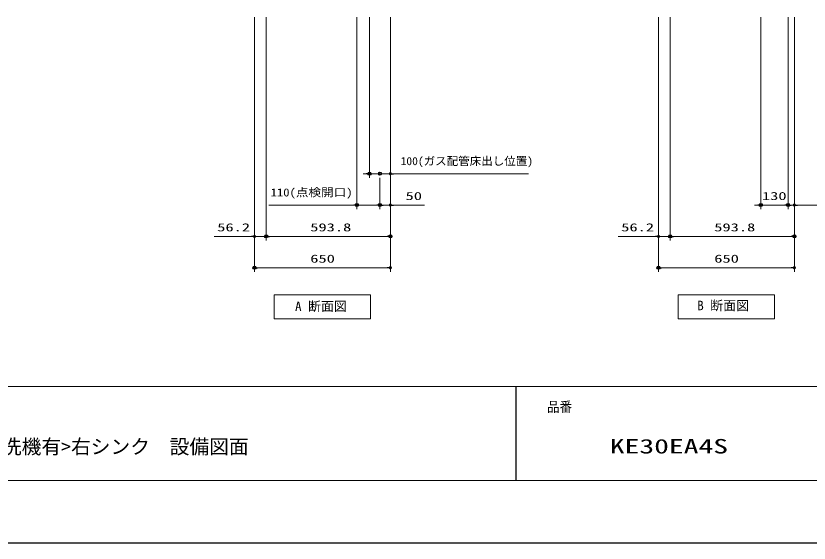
# Model space of a CAD drawing. Units: millimetres, scale not verified. Extents: x -9797 to 9797, y -4555 to 4555.
# Drawn here: x -5189 to -1394, y -4455 to -1930 of the extents above; entities that cross this region are included whole.
import ezdxf
from ezdxf.enums import TextEntityAlignment as Align

# ---------------------------------------------------------------- set-up
doc = ezdxf.new("R2010")
doc.units = ezdxf.units.MM
doc.header["$LTSCALE"] = 30
doc.header["$PDMODE"] = 32
doc.header["$PDSIZE"] = 15
for name, color, linetype, lineweight in [('0-0_0', 7, 'Continuous', 25), ('0-3_寸法ﾚｲﾔｰ', 30, 'Continuous', 13), ('0-4_DEFPOINTS', 7, 'Continuous', 25), ('0-6_図面枠', 3, 'Continuous', 15)]:
    doc.layers.add(name, color=color, linetype=linetype, lineweight=lineweight)
doc.styles.add('ＭＳ ゴシック', font='')
doc.styles.get('ＭＳ ゴシック').set_extended_font_data('MS Gothic')

# ---------------------------------------------------------------- blocks, each defined once
blk = doc.blocks.new('Adanmenzu')
at = {"layer": '0-6_図面枠'}
blk.add_lwpolyline([(0, 3455.1), (13844.8, 3455.1), (13844.8, 0), (0, 0)], close=True, dxfattribs=at)
at = {"layer": '0-6_図面枠', "style": 'ＭＳ ゴシック'}
blk.add_text('A 断面図', height=1364, dxfattribs=at).set_placement((2996.7, 722.4), align=Align.BOTTOM_LEFT)
blk = doc.blocks.new('_DOT')
at = {"layer": '0-0_0', "color": 30}
blk.add_line((-15, 0), (-30, 0), dxfattribs=at)
for points in [[(0, 0), (-15, 0), (-14.88, 1.88)], [(0, 0), (-14.88, -1.88), (-15, 0)], [(0, 0), (-14.88, 1.88), (-14.53, 3.73)], [(0, 0), (-14.53, -3.73), (-14.88, -1.88)], [(0, 0), (-14.53, 3.73), (-13.95, 5.52)], [(0, 0), (-13.95, -5.52), (-14.53, -3.73)], [(0, 0), (-13.95, 5.52), (-13.14, 7.23)], [(0, 0), (-13.14, -7.23), (-13.95, -5.52)], [(0, 0), (-13.14, 7.23), (-12.14, 8.82)], [(0, 0), (-12.14, -8.82), (-13.14, -7.23)], [(0, 0), (-12.14, 8.82), (-10.93, 10.27)], [(0, 0), (-10.93, -10.27), (-12.14, -8.82)], [(0, 0), (-10.93, 10.27), (-9.56, 11.56)], [(0, 0), (-9.56, -11.56), (-10.93, -10.27)], [(0, 0), (-9.56, 11.56), (-8.04, 12.66)], [(0, 0), (-8.04, -12.66), (-9.56, -11.56)], [(0, 0), (-8.04, 12.66), (-6.39, 13.57)], [(0, 0), (-6.39, -13.57), (-8.04, -12.66)], [(0, 0), (-6.39, 13.57), (-4.64, 14.27)], [(0, 0), (-4.64, -14.27), (-6.39, -13.57)], [(0, 0), (-4.64, 14.27), (-2.81, 14.73)], [(0, 0), (-2.81, -14.73), (-4.64, -14.27)], [(0, 0), (-2.81, 14.73), (-0.94, 14.97)], [(0, 0), (-0.94, -14.97), (-2.81, -14.73)], [(0, 0), (-0.94, 14.97), (0.94, 14.97)], [(0, 0), (0.94, -14.97), (-0.94, -14.97)], [(0, 0), (0.94, 14.97), (2.81, 14.73)], [(0, 0), (2.81, 14.73), (4.64, 14.27)], [(0, 0), (4.64, 14.27), (6.39, 13.57)], [(0, 0), (6.39, 13.57), (8.04, 12.66)], [(0, 0), (8.04, 12.66), (9.56, 11.56)], [(0, 0), (9.56, 11.56), (10.93, 10.27)], [(0, 0), (10.93, 10.27), (12.14, 8.82)], [(0, 0), (12.14, 8.82), (13.14, 7.23)], [(0, 0), (13.14, 7.23), (13.95, 5.52)], [(0, 0), (13.95, 5.52), (14.53, 3.73)], [(0, 0), (14.53, 3.73), (14.88, 1.88)], [(0, 0), (14.88, 1.88), (15, 0)], [(0, 0), (2.81, -14.73), (0.94, -14.97)], [(0, 0), (4.64, -14.27), (2.81, -14.73)], [(0, 0), (6.39, -13.57), (4.64, -14.27)], [(0, 0), (8.04, -12.66), (6.39, -13.57)], [(0, 0), (9.56, -11.56), (8.04, -12.66)], [(0, 0), (10.93, -10.27), (9.56, -11.56)], [(0, 0), (12.14, -8.82), (10.93, -10.27)], [(0, 0), (13.14, -7.23), (12.14, -8.82)], [(0, 0), (13.95, -5.52), (13.14, -7.23)], [(0, 0), (14.53, -3.73), (13.95, -5.52)], [(0, 0), (14.88, -1.88), (14.53, -3.73)], [(0, 0), (15, 0), (14.88, -1.88)]]:
    blk.add_solid(points, dxfattribs=at)
blk = doc.blocks.new('Bdanmenzu')
at = {"layer": '0-6_図面枠'}
blk.add_lwpolyline([(13844.8, 3455.1), (0, 3455.1), (0, 0), (13844.8, 0)], close=True, dxfattribs=at)
at = {"layer": '0-6_図面枠', "style": 'ＭＳ ゴシック'}
blk.add_text('B 断面図', height=1364, dxfattribs=at).set_placement((2741, 841.4), align=Align.BOTTOM_LEFT)

msp = doc.modelspace()

# ---------------------------------------------------------------- linework, layer by layer
at = {"layer": '0-0_0'}
msp.add_line((-2797.23, -3705), (-2797.23, -4155), dxfattribs=at)
at = {"layer": '0-3_寸法ﾚｲﾔｰ'}
for p, q in [((-4047.23, -1935.93), (-4047.23, -3155.93)), ((-4047.23, -1935.93), (-4047.23, -3005.93)), ((-3991.03, -1935.93), (-3991.03, -3005.93)), ((-3991.03, -1935.93), (-3991.03, -3005.93)), ((-3557.23, -1935.93), (-3557.23, -2855.93)), ((-3497.23, -1935.93), (-3497.23, -2705.93)), ((-3397.23, -1935.93), (-3397.23, -2705.93)), ((-3397.23, -1935.93), (-3397.23, -3155.93)), ((-3397.23, -1935.93), (-3397.23, -3005.93)), ((-3397.23, -1935.93), (-3397.23, -2855.93)), ((-2114.55, -1935.93), (-2114.55, -3155.93)), ((-2114.55, -1935.93), (-2114.55, -3005.93)), ((-2058.35, -1935.93), (-2058.35, -3005.93)), ((-2058.35, -1935.93), (-2058.35, -3005.93)), ((-1624.55, -1935.93), (-1624.55, -2855.93)), ((-1494.55, -1935.93), (-1494.55, -2855.93)), ((-1494.55, -1935.93), (-1494.55, -2855.93)), ((-1464.55, -1935.93), (-1464.55, -3155.93)), ((-1464.55, -1935.93), (-1464.55, -2855.93)), ((-1464.55, -1935.93), (-1464.55, -3005.93)), ((-3512.23, -2685.93), (-3527.23, -2685.93)), ((-3397.23, -2685.93), (-3497.23, -2685.93)), ((-3397.23, -2685.93), (-2735.99, -2685.93)), ((-3382.23, -2685.93), (-3367.23, -2685.93)), ((-3447.23, -2705.93), (-3447.23, -2855.93)), ((-3447.23, -2705.93), (-3447.23, -2855.93)), ((-3557.23, -2835.93), (-3978.47, -2835.93)), ((-3572.23, -2835.93), (-3587.23, -2835.93)), ((-3447.23, -2835.93), (-3557.23, -2835.93)), ((-3462.23, -2835.93), (-3477.23, -2835.93)), ((-3397.23, -2835.93), (-3447.23, -2835.93)), ((-3432.23, -2835.93), (-3417.23, -2835.93)), ((-3397.23, -2835.93), (-3233.9, -2835.93)), ((-3382.23, -2835.93), (-3367.23, -2835.93)), ((-1639.55, -2835.93), (-1654.55, -2835.93)), ((-1494.55, -2835.93), (-1624.55, -2835.93)), ((-1509.55, -2835.93), (-1524.55, -2835.93)), ((-1464.55, -2835.93), (-1494.55, -2835.93)), ((-1479.55, -2835.93), (-1464.55, -2835.93)), ((-1464.55, -2835.93), (-1301.22, -2835.93)), ((-1449.55, -2835.93), (-1434.55, -2835.93)), ((-4047.23, -2985.93), (-4239.64, -2985.93)), ((-4062.23, -2985.93), (-4077.23, -2985.93)), ((-4047.23, -2985.93), (-3991.03, -2985.93)), ((-3976.03, -2985.93), (-3412.23, -2985.93)), ((-3976.03, -2985.93), (-3961.03, -2985.93)), ((-2114.55, -2985.93), (-2306.96, -2985.93)), ((-2129.55, -2985.93), (-2144.55, -2985.93)), ((-2114.55, -2985.93), (-2058.35, -2985.93)), ((-2043.35, -2985.93), (-1479.55, -2985.93)), ((-2043.35, -2985.93), (-2028.35, -2985.93)), ((-3412.23, -3135.93), (-4032.23, -3135.93)), ((-1479.55, -3135.93), (-2099.55, -3135.93))]:
    msp.add_line(p, q, dxfattribs=at)
at = {"layer": '0-4_DEFPOINTS'}
msp.add_line((2902.77, -4455), (-9697.23, -4455), dxfattribs=at)
for p in [(-3497.23, -2685.93), (-3447.23, -2685.93), (-3447.23, -2685.93), (-3557.23, -2835.93), (-3447.23, -2835.93), (-1624.55, -2835.93), (-1494.55, -2835.93), (-3991.03, -2985.93), (-3397.23, -2985.93), (-2058.35, -2985.93), (-1464.55, -2985.93), (-4047.23, -3135.93), (-2114.55, -3135.93)]:
    msp.add_point(p, dxfattribs=at)
at = {"layer": '0-6_図面枠'}
msp.add_line((-9397.23, -3705), (2602.77, -3705), dxfattribs=at)
msp.add_lwpolyline([(-9397.23, -4155), (2602.77, -4155), (2602.77, 4155), (-9397.23, 4155)], close=True, dxfattribs=at)

# ---------------------------------------------------------------- block references
at = {"layer": '0-0_0', "xscale": 0.03333333, "yscale": 0.03333333}
for name, p in [('Adanmenzu', (-3952.98, -3381.1)), ('Bdanmenzu', (-2020.29, -3381.1))]:
    msp.add_blockref(name, p, dxfattribs=at)
at = {"layer": '0-3_寸法ﾚｲﾔｰ', "xscale": 0.5, "yscale": 0.5}
for p in [(-3497.23, -2685.93), (-3557.23, -2835.93), (-3447.23, -2835.93), (-1624.55, -2835.93), (-1494.55, -2835.93), (-4047.23, -2985.93), (-3397.23, -2985.93), (-2114.55, -2985.93), (-1464.55, -2985.93), (-3397.23, -3135.93), (-1464.55, -3135.93)]:
    msp.add_blockref('_DOT', p, dxfattribs=at)
at = {"layer": '0-3_寸法ﾚｲﾔｰ', "xscale": 0.5, "yscale": 0.5, "rotation": 180}
for p in [(-3397.23, -2685.93), (-3447.23, -2835.93), (-3397.23, -2835.93), (-1494.55, -2835.93), (-1464.55, -2835.93), (-3991.03, -2985.93), (-3991.03, -2985.93), (-2058.35, -2985.93), (-2058.35, -2985.93), (-4047.23, -3135.93), (-2114.55, -3135.93)]:
    msp.add_blockref('_DOT', p, dxfattribs=at)

# ---------------------------------------------------------------- texts
at = {"layer": '0-3_寸法ﾚｲﾔｰ', "style": 'ＭＳ ゴシック'}
for s, height, width, p in [('100(ガス配管床出し位置)', 38.48, 1.05, (-3347.99, -2656.19)), ('110(点検開口)', 38.49, 1.15, (-3969.9, -2806.19)), ('50', 38.49, 1.5, (-3324.37, -2823.33)), ('130', 38.49, 1.5, (-1619.55, -2823.33)), ('56.2', 38.49, 1.5, (-4225.35, -2973.33)), ('593.8', 38.49, 1.5, (-3780.35, -2973.33)), ('56.2', 38.49, 1.5, (-2292.67, -2973.33)), ('593.8', 38.49, 1.5, (-1847.66, -2973.33)), ('650', 38.49, 1.5, (-3780.33, -3123.33)), ('650', 38.49, 1.5, (-1847.64, -3123.33))]:
    msp.add_text(s, height=height, dxfattribs=dict(at, width=width)).set_placement(p, align=Align.BOTTOM_LEFT)
at = {"layer": '0-6_図面枠', "style": 'ＭＳ ゴシック'}
for s, height, width, p in [('品番', 48.39, 0.9, (-2647.23, -3840.55)), ('KE30EA4S', 69.28, 1.5, (-2347.23, -4046.39))]:
    msp.add_text(s, height=height, dxfattribs=dict(at, width=width)).set_placement(p, align=Align.BOTTOM_LEFT)
msp.add_text('キッチンセット2700<食洗機有>右シンク\u3000設備図面 ', height=69.27, dxfattribs=at).set_placement((-6247.23, -4048.32), align=Align.BOTTOM_LEFT)

doc.saveas('drawing.dxf')
